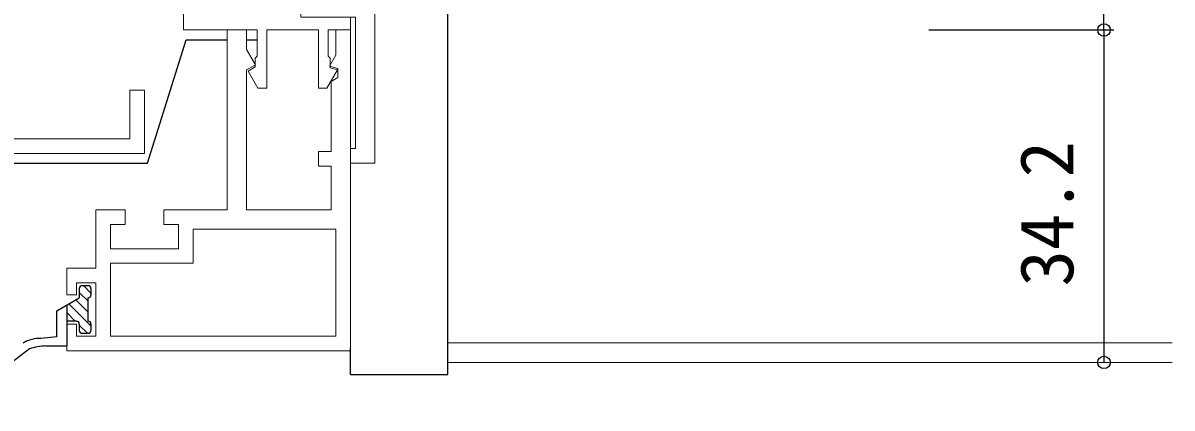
# Model space of a CAD drawing. Units: millimetres, scale not verified. Extents: x -437 to 438, y -331 to 329.
# Drawn here: x -31.7 to 86.5, y -219 to -179.4 of the extents above; entities that cross this region are included whole.
import ezdxf
from ezdxf.enums import TextEntityAlignment as Align

# ---------------------------------------------------------------- set-up
doc = ezdxf.new("R2010")
doc.units = ezdxf.units.MM
doc.header["$LTSCALE"] = 2
doc.layers.add('0-2_YKK_11', color=7, linetype='Continuous', lineweight=18)
doc.layers.add('0-4_YKK_12', color=2, linetype='Continuous', lineweight=18)
doc.layers.add('0-5_YKK_13', color=4, linetype='Continuous')
doc.layers.add('0-7_YKK_D', color=6, linetype='Continuous')
doc.styles.add('ＭＳ ゴシック', font='')
doc.styles.get('ＭＳ ゴシック').set_extended_font_data('MS Gothic')

msp = doc.modelspace()

# ---------------------------------------------------------------- linework, layer by layer
at = {"layer": '0-2_YKK_11', "color": 211}
msp.add_line((-27.2, -213.1), (2, -213.1), dxfattribs=at)
at = {"layer": '0-2_YKK_11'}
msp.add_lwpolyline([(-0.796, -156.454), (-3.755, -162.8), (-5.3, -162.8), (-5.3, -161), (-6.5, -161), (-6.5, -162.342), (-6.38, -162.525), (-6.38, -163.075), (-6.5, -163.258), (-6.5, -177.041), (-4.458, -177.785), (-4.1, -176.8), (-3.1, -176.8), (-3.1, -178.8), (2.5, -178.8), (2.5, -192.3), (2, -192.3), (2, -193.8), (4.5, -193.8), (4.5, -177.8), (3.5, -176.8)], dxfattribs=at)
at = {"layer": '0-2_YKK_11', "color": 211}
for points in [[(2, -178.8), (2, -180.1), (-0.299, -180.1), (-0.299, -182.8), (-0.099, -183), (-0.099, -184), (0.657, -184.202), (-0.439, -186.1), (-1.299, -186.1), (-1.299, -180.1), (-6.599, -180.1), (-6.599, -186.1), (-7.524, -186.1), (-8.545, -184.331), (-7.799, -183.9), (-7.799, -183), (-7.599, -182.8), (-7.599, -180.1), (-15.2, -180.1), (-15.2, -174.9)], [(2, -213.1), (2, -180.1), (0.5, -180.1), (0.5, -182.7), (-0.155, -183.835), (0.7, -184.064), (0.7, -185), (0, -185.404), (0, -192.6), (-1.3, -192.6), (-1.3, -194.1), (0, -194.1), (0, -198.6), (-8.7, -198.6), (-8.7, -184.201), (-7.79, -183.676), (-8.7, -182.1), (-8.7, -180.1), (-10.7, -180.1), (-10.7, -198.6), (-17.2, -198.6), (-17.2, -200.1), (-15.7, -200.1), (-15.7, -202.6), (-22.7, -202.6), (-22.7, -200.1), (-21.2, -200.1), (-21.2, -198.6), (-24.2, -198.6), (-24.2, -204.6), (-27.2, -204.6), (-27.2, -207.35), (-26.2, -207.35), (-26.2, -206.1), (-24.2, -206.1), (-24.2, -211.6), (-26.2, -211.6), (-26.2, -210.35), (-27.2, -210.35), (-27.2, -213.1)]]:
    msp.add_lwpolyline(points, dxfattribs=at)
at = {"layer": '0-2_YKK_11', "color": 4}
msp.add_lwpolyline([(-44.2, -192.8), (-19.2, -192.8), (-19.2, -186.3), (-20.7, -186.3), (-20.7, -191.3), (-36.2, -191.3)], dxfattribs=at)
at = {"layer": '0-2_YKK_11', "color": 211}
msp.add_lwpolyline([(-22.7, -211.6), (0.5, -211.6), (0.5, -200.6), (-14.2, -200.6), (-14.2, -204.1), (-22.7, -204.1)], close=True, dxfattribs=at)
at = {"layer": '0-4_YKK_12'}
for p, q in [((12, -212.298), (86.5, -212.298)), ((12, -214.298), (86.5, -214.298))]:
    msp.add_line(p, q, dxfattribs=at)
at = {"layer": '0-5_YKK_13'}
for p, q in [((-8.7, -181.1), (-7.599, -181.1)), ((-25.9, -206.7), (-25.9, -207.65)), ((-25.6, -206.4), (-25, -206.4)), ((-24.7, -207.17), (-25.47, -206.4)), ((-24.7, -206.7), (-24.7, -207.35)), ((-28.2, -208.978), (-25.9, -207.65)), ((-25, -209.115), (-26.258, -207.857)), ((-25, -207.992), (-25.9, -207.092)), ((-25, -210.05), (-25, -207.65)), ((-28.2, -211.672), (-28.2, -208.978)), ((-27.2, -208.401), (-27.2, -212.6)), ((-26.31, -210.05), (-27.2, -209.16)), ((-24.7, -210.538), (-26.97, -208.268)), ((-26.2, -210.05), (-27.2, -210.05)), ((-25.9, -210.35), (-25.9, -211)), ((-24.7, -210.35), (-24.7, -211)), ((-25.06, -211.3), (-25.9, -210.46)), ((-25.6, -211.3), (-25, -211.3)), ((-28.2, -211.672), (-29.813, -211.845)), ((-29.338, -212.6), (-27.2, -212.6)), ((2, -215.548), (2, -212.798))]:
    msp.add_line(p, q, dxfattribs=at)
for points in [[(2, -215.548), (12, -215.548), (12, -176.298)], [(-34.2, -193.8), (-18.894, -193.8), (-14.894, -181.1), (-10.7, -181.1)], [(-31.029, -212.9), (-32.801, -214.273), (-33.7, -218.99)]]:
    msp.add_lwpolyline(points, dxfattribs=at)
for centre, radius, start, end in [((-25.6, -206.7), 0.3, 90.00027, 180), ((-25, -206.7), 0.3, 0, 90.00027), ((-25, -207.35), 0.3, 270.00027, 0), ((-26.2, -210.35), 0.3, 0, 90), ((-25, -210.35), 0.3, 0, 90.00027), ((-25.6, -211), 0.3, 180, 269.99995), ((-25, -211), 0.3, 269.99995, 0), ((-30.01, -215.017), 3.178, 86.44572, 121.90907), ((-28.798, -220.556), 7.974, 93.88558, 106.24422)]:
    msp.add_arc(centre, radius, start, end, dxfattribs=at)
at = {"layer": '0-7_YKK_D'}
for p, q in [((79.5, -180.1), (79.5, -92.8)), ((61.5, -180.1), (80.5, -180.1)), ((79.5, -180.1), (79.5, -214.298))]:
    msp.add_line(p, q, dxfattribs=at)
for centre in [(79.5, -180.1), (79.5, -180.1), (79.5, -214.298)]:
    msp.add_circle(centre, 0.637, dxfattribs=at)

# ---------------------------------------------------------------- texts
at = {"layer": '0-7_YKK_D', "style": 'ＭＳ ゴシック'}
msp.add_text('34.2', height=5.499, rotation=90, dxfattribs=at).set_placement((78, -206.489), align=Align.BOTTOM_LEFT)

doc.saveas('drawing.dxf')
